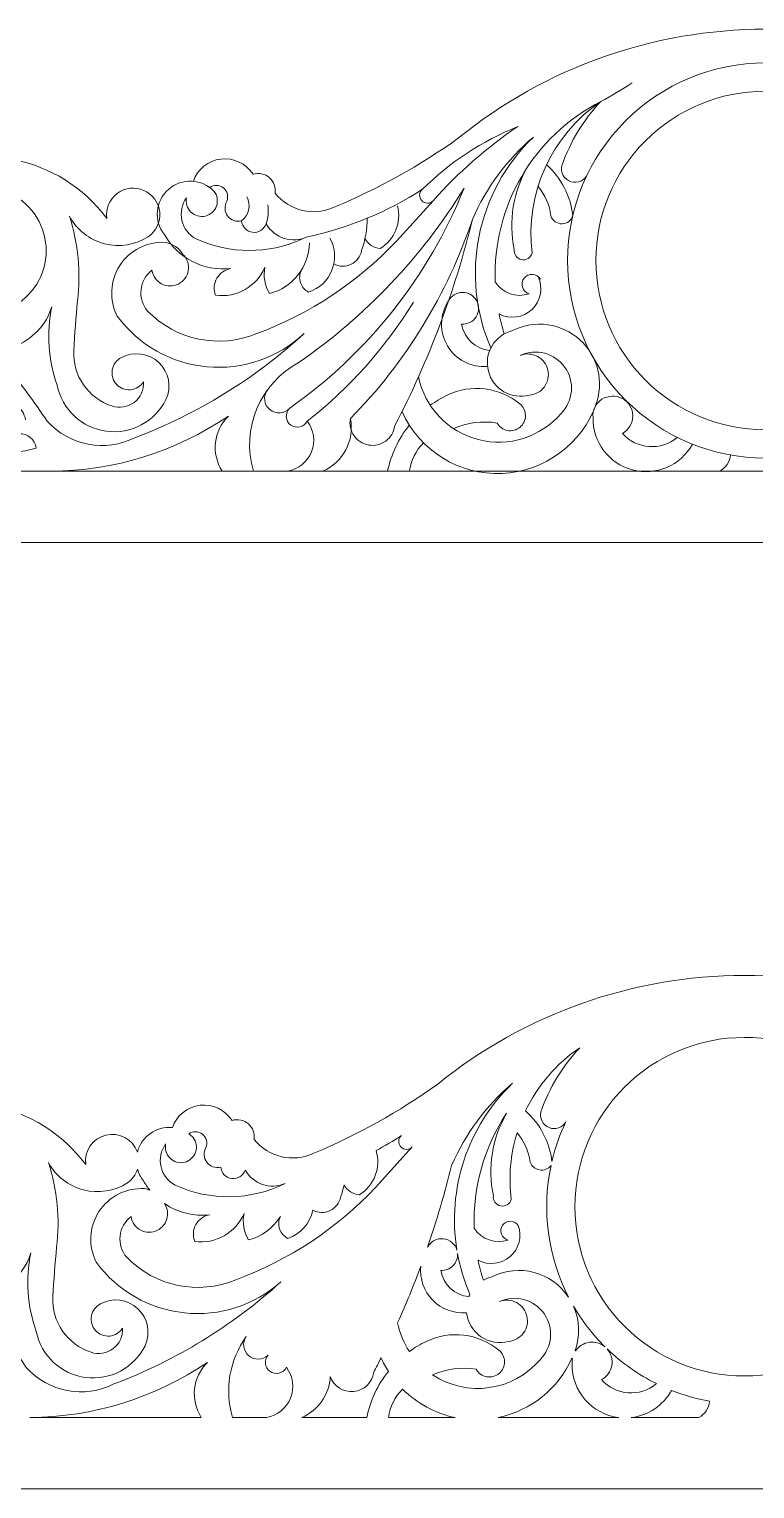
# Model space of a CAD drawing. Header units: millimetres. Extents: x 5492 to 5694, y 3685 to 3774.
# Drawn here: x 5548.6 to 5592.9, y 3685.5 to 3774.5 of the extents above; entities that cross this region are included whole.
import ezdxf

# ---------------------------------------------------------------- set-up
doc = ezdxf.new("R2010")
doc.units = ezdxf.units.MM
doc.header["$MEASUREMENT"] = 0
doc.layers.add('SITARA ALL', color=18, linetype='Continuous', true_color=0x000000)

msp = doc.modelspace()

# ---------------------------------------------------------------- linework, layer by layer
at = {"layer": 'SITARA ALL', "color": 1, "lineweight": 9, "true_color": 0xff0000}
for points, knots in [([(5498.408, 3771.748), (5498.797, 3772.353), (5498.737, 3773.143), (5498.259, 3773.681), (5497.78, 3774.219), (5497.003, 3774.373), (5496.357, 3774.057), (5496.357, 3774.057), (5493.502, 3774.057), (5493.502, 3774.057), (5493.502, 3774.057), (5493.502, 3747.535), (5493.502, 3747.535), (5493.502, 3747.535), (5493.502, 3743.189), (5493.502, 3743.189), (5493.502, 3743.189), (5593.502, 3743.189), (5593.502, 3743.189), (5593.502, 3743.189), (5693.502, 3743.189), (5693.502, 3743.189), (5693.502, 3743.189), (5693.502, 3747.535), (5693.502, 3747.535), (5693.502, 3747.535), (5693.502, 3774.057), (5693.502, 3774.057), (5693.502, 3774.057), (5690.647, 3774.057), (5690.647, 3774.057), (5690, 3774.373), (5689.223, 3774.219), (5688.745, 3773.681), (5688.267, 3773.143), (5688.206, 3772.353), (5688.596, 3771.748)], [0, 0, 0, 0, 0.076923, 0.076923, 0.076923, 0.153846, 0.153846, 0.153846, 0.230769, 0.230769, 0.230769, 0.307692, 0.307692, 0.307692, 0.384615, 0.384615, 0.384615, 0.461538, 0.461538, 0.461538, 0.538462, 0.538462, 0.538462, 0.615385, 0.615385, 0.615385, 0.692308, 0.692308, 0.692308, 0.769231, 0.769231, 0.769231, 0.846154, 0.846154, 0.846154, 1, 1, 1, 1]), ([(5628.354, 3765.214), (5628.099, 3765.953), (5627.445, 3766.48), (5626.669, 3766.572), (5625.893, 3766.663), (5625.134, 3766.303), (5624.715, 3765.644), (5624.371, 3765.753), (5623.995, 3765.677), (5623.722, 3765.441), (5623.449, 3765.205), (5623.319, 3764.845), (5623.377, 3764.489), (5622.502, 3763.401), (5620.993, 3763.056), (5619.731, 3763.652), (5617.067, 3764.767), (5614.536, 3766.18), (5612.187, 3767.862), (5606.9, 3772.146), (5600.307, 3774.486), (5593.502, 3774.489), (5586.697, 3774.485), (5580.103, 3772.147), (5574.816, 3767.862), (5572.468, 3766.18), (5569.937, 3764.768), (5567.273, 3763.652), (5566.011, 3763.055), (5564.503, 3763.402), (5563.627, 3764.489), (5563.685, 3764.845), (5563.554, 3765.205), (5563.281, 3765.441), (5563.008, 3765.676), (5562.633, 3765.754), (5562.289, 3765.644), (5561.869, 3766.303), (5561.11, 3766.664), (5560.334, 3766.572), (5559.558, 3766.48), (5558.904, 3765.953), (5558.65, 3765.214)], [0, 0, 0, 0, 0.066667, 0.066667, 0.066667, 0.133333, 0.133333, 0.133333, 0.2, 0.2, 0.2, 0.266667, 0.266667, 0.266667, 0.333333, 0.333333, 0.333333, 0.4, 0.4, 0.4, 0.466667, 0.466667, 0.466667, 0.533333, 0.533333, 0.533333, 0.6, 0.6, 0.6, 0.666667, 0.666667, 0.666667, 0.733333, 0.733333, 0.733333, 0.8, 0.8, 0.8, 0.866667, 0.866667, 0.866667, 1, 1, 1, 1]), ([(5690.647, 3774.057), (5690.647, 3774.057), (5690.647, 3747.535), (5690.647, 3747.535), (5690.647, 3747.535), (5593.502, 3747.535), (5593.502, 3747.535), (5593.502, 3747.535), (5496.357, 3747.535), (5496.357, 3747.535), (5496.357, 3747.535), (5496.357, 3774.057), (5496.357, 3774.057)], [0, 0, 0, 0, 0.2, 0.2, 0.2, 0.4, 0.4, 0.4, 0.6, 0.6, 0.6, 1, 1, 1, 1]), ([(5593.502, 3772.433), (5590.305, 3772.43), (5587.241, 3771.159), (5584.982, 3768.897), (5582.723, 3766.635), (5581.455, 3763.584), (5581.457, 3760.388), (5581.459, 3757.192), (5582.731, 3754.127), (5584.993, 3751.868), (5587.254, 3749.609), (5590.305, 3748.341), (5593.502, 3748.343), (5596.698, 3748.345), (5599.763, 3749.617), (5602.022, 3751.879), (5604.281, 3754.14), (5605.548, 3757.192), (5605.546, 3760.388), (5605.544, 3763.584), (5604.273, 3766.649), (5602.011, 3768.908), (5599.749, 3771.167), (5596.698, 3772.435), (5593.502, 3772.433)], [0, 0, 0, 0, 0.125, 0.125, 0.125, 0.25, 0.25, 0.25, 0.375, 0.375, 0.375, 0.5, 0.5, 0.5, 0.625, 0.625, 0.625, 0.75, 0.75, 0.75, 0.875, 0.875, 0.875, 1, 1, 1, 1]), ([(5585.382, 3771.215), (5584.767, 3770.802), (5584.13, 3770.423), (5583.473, 3770.08), (5579.379, 3767.969), (5576.873, 3763.689), (5577.044, 3759.086), (5577.479, 3758.393), (5578.332, 3758.091), (5579.105, 3758.357), (5578.916, 3758.417), (5578.768, 3758.566), (5578.71, 3758.755), (5578.651, 3758.945), (5578.689, 3759.151), (5578.812, 3759.307), (5578.935, 3759.463), (5579.126, 3759.549), (5579.324, 3759.536), (5579.522, 3759.524), (5579.702, 3759.415), (5579.804, 3759.245)], [0, 0, 0, 0, 0.125, 0.125, 0.125, 0.25, 0.25, 0.25, 0.375, 0.375, 0.375, 0.5, 0.5, 0.5, 0.625, 0.625, 0.625, 0.75, 0.75, 0.75, 1, 1, 1, 1]), ([(5593.502, 3770.708), (5596.237, 3770.71), (5598.861, 3769.625), (5600.797, 3767.692), (5602.732, 3765.759), (5603.821, 3763.123), (5603.822, 3760.388), (5603.824, 3757.653), (5602.739, 3755.028), (5600.806, 3753.093), (5598.873, 3751.158), (5596.237, 3750.069), (5593.502, 3750.068), (5590.766, 3750.066), (5588.142, 3751.151), (5586.207, 3753.084), (5584.271, 3755.017), (5583.183, 3757.653), (5583.181, 3760.388), (5583.18, 3763.123), (5584.265, 3765.747), (5586.198, 3767.683), (5588.131, 3769.618), (5590.766, 3770.707), (5593.502, 3770.708)], [0, 0, 0, 0, 0.125, 0.125, 0.125, 0.25, 0.25, 0.25, 0.375, 0.375, 0.375, 0.5, 0.5, 0.5, 0.625, 0.625, 0.625, 0.75, 0.75, 0.75, 0.875, 0.875, 0.875, 1, 1, 1, 1]), ([(5579.018, 3766.092), (5578.135, 3764.572), (5577.846, 3762.78), (5578.207, 3761.059), (5578.169, 3760.77), (5578.36, 3760.5), (5578.646, 3760.439), (5578.932, 3760.379), (5579.216, 3760.548), (5579.299, 3760.828), (5578.845, 3764.449), (5580.458, 3768.023), (5583.473, 3770.08), (5582.42, 3768.959), (5581.615, 3767.63), (5581.108, 3766.179), (5581.002, 3765.756), (5581.241, 3765.324), (5581.656, 3765.191), (5582.071, 3765.057), (5582.518, 3765.267), (5582.678, 3765.672)], [0, 0, 0, 0, 0.125, 0.125, 0.125, 0.25, 0.25, 0.25, 0.375, 0.375, 0.375, 0.5, 0.5, 0.5, 0.625, 0.625, 0.625, 0.75, 0.75, 0.75, 1, 1, 1, 1]), ([(5561.592, 3762.804), (5561.622, 3762.441), (5561.902, 3762.15), (5562.263, 3762.106), (5562.624, 3762.063), (5562.966, 3762.279), (5563.081, 3762.624), (5563.589, 3761.742), (5564.688, 3761.398), (5565.607, 3761.837), (5568.104, 3762.357), (5570.482, 3763.34), (5572.618, 3764.735), (5572.514, 3764.652), (5572.45, 3764.529), (5572.44, 3764.397), (5572.43, 3764.265), (5572.475, 3764.134), (5572.565, 3764.036), (5572.655, 3763.939), (5572.781, 3763.883), (5572.914, 3763.881), (5573.046, 3763.88), (5573.173, 3763.934), (5573.265, 3764.03), (5574.787, 3765.748), (5576.52, 3767.267), (5578.423, 3768.551), (5576.254, 3767.675), (5574.282, 3766.378), (5572.618, 3764.735)], [0, 0, 0, 0, 0.090909, 0.090909, 0.090909, 0.181818, 0.181818, 0.181818, 0.272727, 0.272727, 0.272727, 0.363636, 0.363636, 0.363636, 0.454545, 0.454545, 0.454545, 0.545455, 0.545455, 0.545455, 0.636364, 0.636364, 0.636364, 0.727273, 0.727273, 0.727273, 0.818182, 0.818182, 0.818182, 1, 1, 1, 1]), ([(5544.178, 3761.553), (5543.248, 3760.822), (5542.722, 3759.693), (5542.762, 3758.511), (5542.802, 3757.329), (5543.402, 3756.238), (5544.379, 3755.572), (5545.357, 3754.906), (5546.592, 3754.745), (5547.706, 3755.14), (5548.821, 3755.535), (5549.68, 3756.437), (5550.02, 3757.57), (5549.696, 3755.971), (5549.811, 3754.316), (5550.354, 3752.778), (5550.655, 3751.298), (5551.861, 3750.173), (5553.359, 3749.978), (5554.857, 3749.782), (5556.312, 3750.558), (5556.983, 3751.912), (5557.337, 3752.681), (5557.161, 3753.589), (5556.543, 3754.169), (5555.926, 3754.748), (5555.009, 3754.868), (5554.264, 3754.466), (5553.974, 3754.319), (5553.77, 3754.045), (5553.712, 3753.726), (5553.654, 3753.407), (5553.748, 3753.079), (5553.967, 3752.839), (5554.186, 3752.6), (5554.504, 3752.476), (5554.827, 3752.505), (5555.15, 3752.534), (5555.441, 3752.712), (5555.614, 3752.987), (5555.645, 3752.502), (5555.432, 3752.034), (5555.046, 3751.738), (5554.66, 3751.443), (5554.152, 3751.36), (5553.692, 3751.517), (5552.241, 3751.985), (5551.285, 3753.372), (5551.361, 3754.895), (5551.422, 3755.907), (5551.499, 3756.918), (5551.591, 3757.928), (5551.802, 3759.661), (5551.634, 3761.418), (5551.1, 3763.08), (5551.548, 3762.251), (5552.32, 3761.647), (5553.232, 3761.412), (5554.144, 3761.177), (5555.112, 3761.331), (5555.905, 3761.839), (5556.39, 3762.173), (5556.656, 3762.742), (5556.6, 3763.328), (5556.545, 3763.914), (5556.178, 3764.424), (5555.64, 3764.662), (5555.101, 3764.899), (5554.477, 3764.828), (5554.007, 3764.474), (5553.537, 3764.12), (5553.295, 3763.54), (5553.374, 3762.957), (5550.515, 3766.794), (5545.228, 3767.857), (5541.113, 3765.414), (5540.544, 3765.932), (5539.669, 3765.915), (5539.122, 3765.373), (5539.006, 3765.635), (5538.75, 3765.807), (5538.464, 3765.815), (5538.178, 3765.824), (5537.913, 3765.668), (5537.781, 3765.414), (5537.043, 3764.319), (5536.752, 3762.984), (5536.968, 3761.681)], [0, 0, 0, 0, 0.033333, 0.033333, 0.033333, 0.066667, 0.066667, 0.066667, 0.1, 0.1, 0.1, 0.133333, 0.133333, 0.133333, 0.166667, 0.166667, 0.166667, 0.2, 0.2, 0.2, 0.233333, 0.233333, 0.233333, 0.266667, 0.266667, 0.266667, 0.3, 0.3, 0.3, 0.333333, 0.333333, 0.333333, 0.366667, 0.366667, 0.366667, 0.4, 0.4, 0.4, 0.433333, 0.433333, 0.433333, 0.466667, 0.466667, 0.466667, 0.5, 0.5, 0.5, 0.533333, 0.533333, 0.533333, 0.566667, 0.566667, 0.566667, 0.6, 0.6, 0.6, 0.633333, 0.633333, 0.633333, 0.666667, 0.666667, 0.666667, 0.7, 0.7, 0.7, 0.733333, 0.733333, 0.733333, 0.766667, 0.766667, 0.766667, 0.8, 0.8, 0.8, 0.833333, 0.833333, 0.833333, 0.866667, 0.866667, 0.866667, 0.9, 0.9, 0.9, 0.933333, 0.933333, 0.933333, 1, 1, 1, 1]), ([(5575.659, 3762.892), (5574.593, 3758.517), (5573.001, 3754.286), (5570.918, 3750.293), (5570.867, 3749.928), (5570.67, 3749.598), (5570.372, 3749.38), (5570.074, 3749.162), (5569.7, 3749.073), (5569.336, 3749.135), (5568.972, 3749.196), (5568.648, 3749.403), (5568.438, 3749.707), (5568.229, 3750.011), (5568.151, 3750.387), (5568.223, 3750.749), (5571.595, 3754.178), (5574.138, 3758.33), (5575.659, 3762.892), (5576.502, 3764.826), (5577.774, 3766.544), (5579.378, 3767.915), (5575.913, 3764.587), (5574.876, 3759.464), (5576.779, 3755.053)], [0, 0, 0, 0, 0.111111, 0.111111, 0.111111, 0.222222, 0.222222, 0.222222, 0.333333, 0.333333, 0.333333, 0.444444, 0.444444, 0.444444, 0.555556, 0.555556, 0.555556, 0.666667, 0.666667, 0.666667, 0.777778, 0.777778, 0.777778, 1, 1, 1, 1]), ([(5580.173, 3766.23), (5581.06, 3765.428), (5581.63, 3764.332), (5581.777, 3763.145), (5581.701, 3762.843), (5581.433, 3762.629), (5581.122, 3762.622), (5580.811, 3762.614), (5580.533, 3762.815), (5580.443, 3763.112), (5580.358, 3763.773), (5580.085, 3764.394), (5579.655, 3764.903)], [0, 0, 0, 0, 0.2, 0.2, 0.2, 0.4, 0.4, 0.4, 0.6, 0.6, 0.6, 1, 1, 1, 1]), ([(5565.269, 3761.678), (5563.214, 3760.766), (5560.866, 3760.775), (5558.818, 3761.7), (5558.381, 3761.933), (5558.067, 3762.344), (5557.956, 3762.826), (5557.845, 3763.308), (5557.948, 3763.815), (5558.239, 3764.215), (5558.172, 3763.898), (5558.273, 3763.569), (5558.505, 3763.343), (5558.737, 3763.117), (5559.068, 3763.025), (5559.384, 3763.099), (5559.699, 3763.174), (5559.954, 3763.404), (5560.061, 3763.711), (5560.167, 3764.017), (5560.109, 3764.356), (5559.908, 3764.61), (5559.162, 3765.38), (5557.944, 3765.432), (5557.138, 3764.725), (5556.332, 3764.018), (5556.22, 3762.804), (5556.887, 3761.964), (5557.701, 3760.527), (5559.291, 3759.714), (5560.933, 3759.896), (5560.573, 3759.837), (5560.26, 3759.619), (5560.081, 3759.302), (5559.902, 3758.985), (5559.875, 3758.605), (5560.009, 3758.266), (5561.283, 3758.096), (5562.512, 3758.796), (5563.014, 3759.979), (5562.903, 3759.427), (5562.998, 3758.855), (5563.283, 3758.369), (5564.701, 3758.729), (5565.701, 3759.992), (5565.723, 3761.454)], [0, 0, 0, 0, 0.0625, 0.0625, 0.0625, 0.125, 0.125, 0.125, 0.1875, 0.1875, 0.1875, 0.25, 0.25, 0.25, 0.3125, 0.3125, 0.3125, 0.375, 0.375, 0.375, 0.4375, 0.4375, 0.4375, 0.5, 0.5, 0.5, 0.5625, 0.5625, 0.5625, 0.625, 0.625, 0.625, 0.6875, 0.6875, 0.6875, 0.75, 0.75, 0.75, 0.8125, 0.8125, 0.8125, 0.875, 0.875, 0.875, 1, 1, 1, 1]), ([(5542.428, 3762.149), (5542.641, 3762.142), (5542.825, 3762.294), (5542.857, 3762.504), (5542.89, 3762.714), (5542.762, 3762.916), (5542.557, 3762.974), (5541.112, 3762.242), (5540.014, 3760.972), (5539.5, 3759.435), (5539.773, 3762.534), (5542.396, 3764.897), (5545.507, 3764.854), (5546.962, 3764.961), (5548.356, 3764.244), (5549.116, 3762.998), (5549.876, 3761.751), (5549.873, 3760.183), (5549.111, 3758.939), (5548.718, 3758.339), (5548.182, 3757.845), (5547.552, 3757.501), (5547.159, 3757.222), (5546.671, 3757.112), (5546.196, 3757.196), (5545.721, 3757.279), (5545.299, 3757.552), (5545.025, 3757.948), (5544.751, 3758.345), (5544.648, 3758.835), (5544.738, 3759.309), (5544.828, 3759.782), (5545.106, 3760.201), (5545.507, 3760.469), (5545.595, 3760.509), (5545.696, 3760.511), (5545.786, 3760.474), (5545.875, 3760.436), (5545.946, 3760.364), (5545.98, 3760.273), (5546.015, 3760.183), (5546.01, 3760.082), (5545.968, 3759.994), (5545.926, 3759.907), (5545.849, 3759.841), (5545.756, 3759.812), (5545.637, 3759.329), (5545.905, 3758.836), (5546.376, 3758.674), (5546.846, 3758.512), (5547.362, 3758.734), (5547.565, 3759.188), (5548.006, 3760.113), (5547.715, 3761.221), (5546.874, 3761.807), (5546.034, 3762.393), (5544.893, 3762.286), (5544.178, 3761.553), (5540.972, 3760.027), (5539.484, 3756.293), (5540.769, 3752.984), (5542.054, 3749.674), (5545.668, 3747.914), (5549.063, 3748.952), (5549.004, 3749.474), (5548.545, 3749.857), (5548.02, 3749.82), (5547.582, 3749.907), (5547.198, 3750.168), (5546.955, 3750.543), (5546.711, 3750.917), (5546.629, 3751.374), (5546.726, 3751.81), (5547.105, 3751.896), (5547.502, 3751.821), (5547.824, 3751.604), (5548.145, 3751.387), (5548.363, 3751.046), (5548.425, 3750.663)], [0, 0, 0, 0, 0.037037, 0.037037, 0.037037, 0.074074, 0.074074, 0.074074, 0.111111, 0.111111, 0.111111, 0.148148, 0.148148, 0.148148, 0.185185, 0.185185, 0.185185, 0.222222, 0.222222, 0.222222, 0.259259, 0.259259, 0.259259, 0.296296, 0.296296, 0.296296, 0.333333, 0.333333, 0.333333, 0.37037, 0.37037, 0.37037, 0.407407, 0.407407, 0.407407, 0.444444, 0.444444, 0.444444, 0.481481, 0.481481, 0.481481, 0.518519, 0.518519, 0.518519, 0.555556, 0.555556, 0.555556, 0.592593, 0.592593, 0.592593, 0.62963, 0.62963, 0.62963, 0.666667, 0.666667, 0.666667, 0.703704, 0.703704, 0.703704, 0.740741, 0.740741, 0.740741, 0.777778, 0.777778, 0.777778, 0.814815, 0.814815, 0.814815, 0.851852, 0.851852, 0.851852, 0.888889, 0.888889, 0.888889, 0.925926, 0.925926, 0.925926, 1, 1, 1, 1]), ([(5561.908, 3764.268), (5562.178, 3763.769), (5562.043, 3763.148), (5561.592, 3762.804), (5561.276, 3762.722), (5560.94, 3762.838), (5560.743, 3763.099), (5560.545, 3763.36), (5560.525, 3763.715), (5560.69, 3763.997), (5560.809, 3764.284), (5560.725, 3764.615), (5560.483, 3764.809), (5560.241, 3765.004), (5559.9, 3765.015), (5559.646, 3764.837)], [0, 0, 0, 0, 0.166667, 0.166667, 0.166667, 0.333333, 0.333333, 0.333333, 0.5, 0.5, 0.5, 0.666667, 0.666667, 0.666667, 1, 1, 1, 1]), ([(5562.313, 3747.535), (5561.547, 3750.129), (5562.713, 3752.907), (5565.099, 3754.181), (5569.144, 3756.986), (5572.564, 3760.596), (5575.144, 3764.787), (5572.975, 3759.388), (5569.283, 3754.733), (5564.522, 3751.388)], [0, 0, 0, 0, 0.25, 0.25, 0.25, 0.5, 0.5, 0.5, 1, 1, 1, 1]), ([(5545.185, 3753.702), (5544.756, 3754.123), (5544.086, 3754.171), (5543.602, 3753.815), (5543.117, 3753.459), (5542.963, 3752.805), (5543.237, 3752.27), (5543.426, 3752.473), (5543.692, 3752.587), (5543.97, 3752.584), (5544.248, 3752.58), (5544.511, 3752.459), (5544.695, 3752.251), (5544.879, 3752.043), (5544.966, 3751.767), (5544.935, 3751.491), (5544.905, 3751.215), (5544.759, 3750.965), (5544.534, 3750.802), (5543.605, 3750.261), (5542.421, 3750.46), (5541.719, 3751.274), (5541.017, 3752.088), (5540.997, 3753.289), (5541.669, 3754.127), (5542.311, 3755.051), (5543.376, 3755.588), (5544.5, 3755.557), (5545.624, 3755.527), (5546.657, 3754.93), (5547.247, 3753.973), (5548.131, 3752.884), (5548.963, 3751.754), (5549.742, 3750.588), (5551.094, 3749.083), (5553.283, 3748.671), (5555.088, 3749.583), (5558.904, 3751.026), (5562.408, 3753.185), (5565.413, 3755.944), (5563.818, 3754.449), (5561.658, 3753.708), (5559.481, 3753.907), (5557.303, 3754.106), (5555.314, 3755.229), (5554.017, 3756.989), (5553.51, 3757.976), (5553.571, 3759.159), (5554.176, 3760.089), (5554.78, 3761.019), (5555.838, 3761.553), (5556.946, 3761.49), (5557.399, 3761.407), (5557.795, 3761.135), (5558.036, 3760.742), (5558.287, 3760.486), (5558.402, 3760.125), (5558.343, 3759.771), (5558.284, 3759.417), (5558.059, 3759.113), (5557.738, 3758.952), (5557.417, 3758.792), (5557.038, 3758.795), (5556.72, 3758.961), (5556.401, 3759.126), (5556.181, 3759.435), (5556.128, 3759.79), (5555.752, 3759.503), (5555.511, 3759.074), (5555.461, 3758.603), (5555.412, 3758.132), (5555.558, 3757.662), (5555.867, 3757.303), (5557.594, 3755.524), (5560.23, 3754.98), (5562.519, 3755.934), (5565.749, 3757.131), (5568.658, 3759.055), (5571.023, 3761.559), (5571.023, 3761.559), (5573.265, 3764.03), (5573.265, 3764.03)], [0, 0, 0, 0, 0.035714, 0.035714, 0.035714, 0.071429, 0.071429, 0.071429, 0.107143, 0.107143, 0.107143, 0.142857, 0.142857, 0.142857, 0.178571, 0.178571, 0.178571, 0.214286, 0.214286, 0.214286, 0.25, 0.25, 0.25, 0.285714, 0.285714, 0.285714, 0.321429, 0.321429, 0.321429, 0.357143, 0.357143, 0.357143, 0.392857, 0.392857, 0.392857, 0.428571, 0.428571, 0.428571, 0.464286, 0.464286, 0.464286, 0.5, 0.5, 0.5, 0.535714, 0.535714, 0.535714, 0.571429, 0.571429, 0.571429, 0.607143, 0.607143, 0.607143, 0.642857, 0.642857, 0.642857, 0.678571, 0.678571, 0.678571, 0.714286, 0.714286, 0.714286, 0.75, 0.75, 0.75, 0.785714, 0.785714, 0.785714, 0.821429, 0.821429, 0.821429, 0.857143, 0.857143, 0.857143, 0.892857, 0.892857, 0.892857, 0.928571, 0.928571, 0.928571, 1, 1, 1, 1]), ([(5569.111, 3761.728), (5569.294, 3761.378), (5569.643, 3761.145), (5570.037, 3761.111), (5570.924, 3761.655), (5571.352, 3762.713), (5571.091, 3763.72)], [0, 0, 0, 0, 0.333333, 0.333333, 0.333333, 1, 1, 1, 1]), ([(5567.205, 3760.175), (5567.534, 3760.001), (5567.925, 3759.993), (5568.26, 3760.154), (5568.595, 3760.314), (5568.834, 3760.624), (5568.904, 3760.988), (5569.128, 3761.628), (5569.241, 3762.3), (5569.24, 3762.978)], [0, 0, 0, 0, 0.25, 0.25, 0.25, 0.5, 0.5, 0.5, 1, 1, 1, 1]), ([(5565.234, 3759.795), (5565.116, 3759.558), (5565.096, 3759.285), (5565.18, 3759.034), (5565.263, 3758.783), (5565.442, 3758.577), (5565.678, 3758.459), (5566.325, 3758.675), (5566.842, 3759.165), (5567.093, 3759.799), (5567.343, 3760.433), (5567.301, 3761.145), (5566.977, 3761.744)], [0, 0, 0, 0, 0.2, 0.2, 0.2, 0.4, 0.4, 0.4, 0.6, 0.6, 0.6, 1, 1, 1, 1]), ([(5579.66, 3759.408), (5579.983, 3758.733), (5579.835, 3757.926), (5579.294, 3757.408), (5578.754, 3756.891), (5577.941, 3756.779), (5577.28, 3757.13), (5577.365, 3756.72), (5577.471, 3756.314), (5577.598, 3755.915)], [0, 0, 0, 0, 0.25, 0.25, 0.25, 0.5, 0.5, 0.5, 1, 1, 1, 1]), ([(5576.713, 3754.907), (5575.846, 3754.989), (5575.143, 3755.645), (5575, 3756.504), (5575.355, 3756.482), (5575.694, 3756.656), (5575.882, 3756.958), (5576.07, 3757.26), (5576.078, 3757.64), (5575.903, 3757.95), (5575.727, 3758.259), (5575.397, 3758.448), (5575.041, 3758.441), (5574.686, 3758.434), (5574.362, 3758.234), (5574.199, 3757.918), (5573.655, 3757.091), (5573.631, 3756.027), (5574.138, 3755.177), (5574.644, 3754.327), (5575.59, 3753.841), (5576.576, 3753.926)], [0, 0, 0, 0, 0.125, 0.125, 0.125, 0.25, 0.25, 0.25, 0.375, 0.375, 0.375, 0.5, 0.5, 0.5, 0.625, 0.625, 0.625, 0.75, 0.75, 0.75, 1, 1, 1, 1]), ([(5572.373, 3753.298), (5572.756, 3751.429), (5574.169, 3749.941), (5576.017, 3749.466), (5577.866, 3748.991), (5579.822, 3749.609), (5581.059, 3751.063), (5581.806, 3751.819), (5581.906, 3753), (5581.295, 3753.87), (5580.683, 3754.74), (5579.539, 3755.049), (5578.574, 3754.602), (5578.914, 3754.734), (5579.295, 3754.712), (5579.617, 3754.542), (5579.94, 3754.372), (5580.172, 3754.069), (5580.254, 3753.714), (5580.336, 3753.358), (5580.259, 3752.984), (5580.044, 3752.69), (5579.828, 3752.396), (5579.495, 3752.209), (5579.132, 3752.18), (5578.607, 3752.037), (5578.047, 3752.111), (5577.577, 3752.384), (5577.106, 3752.657), (5576.765, 3753.11), (5576.629, 3753.636), (5576.493, 3754.163), (5576.574, 3754.722), (5576.853, 3755.189), (5577.132, 3755.655), (5577.59, 3755.991), (5578.118, 3756.12), (5579.466, 3756.793), (5581.09, 3756.568), (5582.205, 3755.556), (5583.321, 3754.544), (5583.701, 3752.95), (5583.163, 3751.543)], [0, 0, 0, 0, 0.066667, 0.066667, 0.066667, 0.133333, 0.133333, 0.133333, 0.2, 0.2, 0.2, 0.266667, 0.266667, 0.266667, 0.333333, 0.333333, 0.333333, 0.4, 0.4, 0.4, 0.466667, 0.466667, 0.466667, 0.533333, 0.533333, 0.533333, 0.6, 0.6, 0.6, 0.666667, 0.666667, 0.666667, 0.733333, 0.733333, 0.733333, 0.8, 0.8, 0.8, 0.866667, 0.866667, 0.866667, 1, 1, 1, 1]), ([(5574.505, 3750.139), (5575.34, 3750.504), (5576.262, 3750.622), (5577.162, 3750.478), (5577.297, 3750.239), (5577.532, 3750.072), (5577.802, 3750.023), (5578.073, 3749.975), (5578.351, 3750.049), (5578.561, 3750.227), (5578.771, 3750.405), (5578.89, 3750.666), (5578.887, 3750.941), (5578.884, 3751.216), (5578.758, 3751.475), (5578.544, 3751.648), (5577.299, 3752.669), (5575.577, 3752.876), (5574.125, 3752.179), (5573.762, 3752.005), (5573.415, 3751.799), (5573.089, 3751.562)], [0, 0, 0, 0, 0.125, 0.125, 0.125, 0.25, 0.25, 0.25, 0.375, 0.375, 0.375, 0.5, 0.5, 0.5, 0.625, 0.625, 0.625, 0.75, 0.75, 0.75, 1, 1, 1, 1]), ([(5563.166, 3752.497), (5562.885, 3752.12), (5562.949, 3751.59), (5563.313, 3751.292), (5563.677, 3750.995), (5564.21, 3751.037), (5564.522, 3751.388), (5564.378, 3751.25), (5564.303, 3751.056), (5564.315, 3750.857), (5564.328, 3750.657), (5564.428, 3750.474), (5564.588, 3750.356), (5564.749, 3750.237), (5564.953, 3750.195), (5565.147, 3750.242), (5565.341, 3750.288), (5565.505, 3750.417), (5565.595, 3750.596), (5566, 3750.059), (5566.095, 3749.349), (5565.847, 3748.724), (5565.599, 3748.099), (5565.043, 3747.648), (5564.38, 3747.535)], [0, 0, 0, 0, 0.111111, 0.111111, 0.111111, 0.222222, 0.222222, 0.222222, 0.333333, 0.333333, 0.333333, 0.444444, 0.444444, 0.444444, 0.555556, 0.555556, 0.555556, 0.666667, 0.666667, 0.666667, 0.777778, 0.777778, 0.777778, 1, 1, 1, 1]), ([(5588.14, 3749.603), (5587.145, 3748.763), (5585.661, 3748.872), (5584.796, 3749.845), (5585.186, 3750.058), (5585.428, 3750.467), (5585.427, 3750.912), (5585.426, 3751.357), (5585.181, 3751.765), (5584.79, 3751.975), (5584.398, 3752.186), (5583.923, 3752.166), (5583.551, 3751.922), (5583.179, 3751.679), (5582.971, 3751.252), (5583.007, 3750.809), (5582.977, 3749.321), (5583.964, 3748.006), (5585.402, 3747.623), (5586.839, 3747.239), (5588.351, 3747.885), (5589.066, 3749.19)], [0, 0, 0, 0, 0.125, 0.125, 0.125, 0.25, 0.25, 0.25, 0.375, 0.375, 0.375, 0.5, 0.5, 0.5, 0.625, 0.625, 0.625, 0.75, 0.75, 0.75, 1, 1, 1, 1]), ([(5571.367, 3751.173), (5572.435, 3748.786), (5574.847, 3747.292), (5577.46, 3747.403), (5580.072, 3747.515), (5582.351, 3749.206), (5583.211, 3751.676)], [0, 0, 0, 0, 0.333333, 0.333333, 0.333333, 1, 1, 1, 1]), ([(5549.971, 3747.535), (5553.83, 3747.562), (5557.592, 3748.732), (5560.785, 3750.899), (5559.878, 3750.007), (5559.721, 3748.603), (5560.413, 3747.535)], [0, 0, 0, 0, 0.333333, 0.333333, 0.333333, 1, 1, 1, 1]), ([(5592.227, 3716.796), (5599.029, 3716.793), (5605.627, 3714.451), (5610.912, 3710.169), (5613.261, 3708.487), (5615.791, 3707.075), (5618.456, 3705.959), (5619.719, 3705.362), (5621.225, 3705.707), (5622.102, 3706.796), (5622.043, 3707.151), (5622.174, 3707.512), (5622.447, 3707.748), (5622.72, 3707.984), (5623.096, 3708.06), (5623.44, 3707.951), (5623.859, 3708.61), (5624.619, 3708.97), (5625.394, 3708.879), (5626.169, 3708.788), (5626.824, 3708.259), (5627.079, 3707.521), (5628.061, 3707.614), (5628.966, 3706.977), (5629.213, 3706.021), (5629.488, 3706.807), (5630.316, 3707.257), (5631.126, 3707.062), (5631.935, 3706.867), (5632.466, 3706.09), (5632.354, 3705.264), (5635.207, 3709.1), (5640.503, 3710.157), (5644.615, 3707.721), (5645.184, 3708.239), (5646.059, 3708.221), (5646.607, 3707.681), (5646.723, 3707.942), (5646.979, 3708.113), (5647.264, 3708.122), (5647.55, 3708.131), (5647.816, 3707.975), (5647.948, 3707.721), (5648.612, 3708.067), (5649.391, 3708.123), (5650.099, 3707.876), (5650.807, 3707.629), (5651.381, 3707.1), (5651.686, 3706.416), (5652.053, 3706.686), (5652.565, 3706.638), (5652.876, 3706.306), (5653.188, 3705.974), (5653.201, 3705.46), (5652.908, 3705.111), (5655.921, 3706.84), (5659.656, 3706.711), (5662.544, 3704.781), (5663.273, 3705.852), (5664.416, 3706.571), (5665.697, 3706.766), (5666.977, 3706.961), (5668.282, 3706.613), (5669.297, 3705.808), (5668.95, 3706.925), (5669.5, 3708.126), (5670.572, 3708.595), (5671.208, 3708.818), (5671.917, 3708.627), (5672.356, 3708.115), (5672.593, 3707.915), (5672.73, 3707.619), (5672.73, 3707.309), (5672.73, 3706.879), (5672.469, 3706.491), (5672.07, 3706.33), (5671.671, 3706.168), (5671.214, 3706.265), (5670.915, 3706.574), (5670.955, 3705.729), (5671.624, 3705.049), (5672.469, 3704.999), (5672.469, 3704.999), (5672.514, 3704.996), (5672.514, 3704.996), (5673.336, 3704.98), (5674.106, 3705.395), (5674.543, 3706.091), (5675.202, 3707.141), (5675.745, 3708.259), (5676.162, 3709.426), (5676.674, 3711.358), (5678.117, 3712.908), (5680.006, 3713.558), (5681.896, 3714.209), (5683.987, 3713.874), (5685.579, 3712.668), (5685.373, 3713.778), (5686.021, 3714.87), (5687.093, 3715.223), (5687.187, 3715.714), (5687.504, 3716.133), (5687.951, 3716.357), (5688.397, 3716.581), (5688.923, 3716.583), (5689.372, 3716.364), (5689.372, 3716.364), (5692.227, 3716.364), (5692.227, 3716.364), (5692.227, 3716.364), (5692.227, 3689.842), (5692.227, 3689.842), (5692.227, 3689.842), (5692.227, 3685.496), (5692.227, 3685.496), (5692.227, 3685.496), (5592.227, 3685.496), (5592.227, 3685.496), (5592.227, 3685.496), (5492.227, 3685.496), (5492.227, 3685.496), (5492.227, 3685.496), (5492.227, 3689.842), (5492.227, 3689.842), (5492.227, 3689.842), (5492.227, 3716.364), (5492.227, 3716.364), (5492.227, 3716.364), (5495.081, 3716.364), (5495.081, 3716.364), (5495.53, 3716.583), (5496.056, 3716.581), (5496.503, 3716.357), (5496.949, 3716.133), (5497.266, 3715.714), (5497.36, 3715.223), (5498.432, 3714.871), (5499.079, 3713.778), (5498.874, 3712.668), (5500.466, 3713.875), (5502.557, 3714.208), (5504.447, 3713.558), (5506.336, 3712.908), (5507.778, 3711.358), (5508.291, 3709.426), (5508.709, 3708.259), (5509.251, 3707.141), (5509.91, 3706.091), (5510.347, 3705.395), (5511.117, 3704.979), (5511.939, 3704.996), (5511.939, 3704.996), (5511.984, 3704.999), (5511.984, 3704.999), (5512.829, 3705.05), (5513.499, 3705.728), (5513.538, 3706.574), (5513.239, 3706.265), (5512.782, 3706.169), (5512.383, 3706.33), (5511.984, 3706.491), (5511.723, 3706.879), (5511.723, 3707.309), (5511.723, 3707.619), (5511.86, 3707.915), (5512.097, 3708.115), (5512.536, 3708.628), (5513.245, 3708.818), (5513.881, 3708.595), (5514.954, 3708.127), (5515.502, 3706.926), (5515.156, 3705.808), (5516.171, 3706.614), (5517.476, 3706.961), (5518.756, 3706.766), (5520.037, 3706.572), (5521.18, 3705.852), (5521.909, 3704.781), (5524.796, 3706.712), (5528.531, 3706.839), (5531.545, 3705.111), (5531.251, 3705.46), (5531.266, 3705.973), (5531.577, 3706.306), (5531.888, 3706.638), (5532.4, 3706.685), (5532.767, 3706.416), (5533.072, 3707.1), (5533.647, 3707.629), (5534.354, 3707.876), (5535.062, 3708.123), (5535.841, 3708.067), (5536.506, 3707.721), (5536.637, 3707.975), (5536.903, 3708.131), (5537.189, 3708.122), (5537.475, 3708.114), (5537.73, 3707.942), (5537.847, 3707.681), (5538.393, 3708.221), (5539.269, 3708.238), (5539.838, 3707.721), (5543.948, 3710.162), (5549.243, 3709.097), (5552.099, 3705.264), (5551.986, 3706.09), (5552.518, 3706.867), (5553.328, 3707.062), (5554.137, 3707.258), (5554.964, 3706.807), (5555.241, 3706.021), (5555.486, 3706.977), (5556.392, 3707.613), (5557.375, 3707.521), (5557.628, 3708.259), (5558.284, 3708.787), (5559.059, 3708.879), (5559.834, 3708.971), (5560.594, 3708.61), (5561.014, 3707.951), (5561.357, 3708.061), (5561.733, 3707.983), (5562.006, 3707.748), (5562.279, 3707.512), (5562.41, 3707.151), (5562.352, 3706.796), (5563.229, 3705.708), (5564.734, 3705.361), (5565.997, 3705.959), (5568.662, 3707.075), (5571.192, 3708.487), (5573.541, 3710.169), (5578.825, 3714.452), (5585.424, 3716.792), (5592.227, 3716.796)], [0, 0, 0, 0, 0.012821, 0.012821, 0.012821, 0.025641, 0.025641, 0.025641, 0.038462, 0.038462, 0.038462, 0.051282, 0.051282, 0.051282, 0.064103, 0.064103, 0.064103, 0.076923, 0.076923, 0.076923, 0.089744, 0.089744, 0.089744, 0.102564, 0.102564, 0.102564, 0.115385, 0.115385, 0.115385, 0.128205, 0.128205, 0.128205, 0.141026, 0.141026, 0.141026, 0.153846, 0.153846, 0.153846, 0.166667, 0.166667, 0.166667, 0.179487, 0.179487, 0.179487, 0.192308, 0.192308, 0.192308, 0.205128, 0.205128, 0.205128, 0.217949, 0.217949, 0.217949, 0.230769, 0.230769, 0.230769, 0.24359, 0.24359, 0.24359, 0.25641, 0.25641, 0.25641, 0.269231, 0.269231, 0.269231, 0.282051, 0.282051, 0.282051, 0.294872, 0.294872, 0.294872, 0.307692, 0.307692, 0.307692, 0.320513, 0.320513, 0.320513, 0.333333, 0.333333, 0.333333, 0.346154, 0.346154, 0.346154, 0.358974, 0.358974, 0.358974, 0.371795, 0.371795, 0.371795, 0.384615, 0.384615, 0.384615, 0.397436, 0.397436, 0.397436, 0.410256, 0.410256, 0.410256, 0.423077, 0.423077, 0.423077, 0.435897, 0.435897, 0.435897, 0.448718, 0.448718, 0.448718, 0.461538, 0.461538, 0.461538, 0.474359, 0.474359, 0.474359, 0.487179, 0.487179, 0.487179, 0.5, 0.5, 0.5, 0.512821, 0.512821, 0.512821, 0.525641, 0.525641, 0.525641, 0.538462, 0.538462, 0.538462, 0.551282, 0.551282, 0.551282, 0.564103, 0.564103, 0.564103, 0.576923, 0.576923, 0.576923, 0.589744, 0.589744, 0.589744, 0.602564, 0.602564, 0.602564, 0.615385, 0.615385, 0.615385, 0.628205, 0.628205, 0.628205, 0.641026, 0.641026, 0.641026, 0.653846, 0.653846, 0.653846, 0.666667, 0.666667, 0.666667, 0.679487, 0.679487, 0.679487, 0.692308, 0.692308, 0.692308, 0.705128, 0.705128, 0.705128, 0.717949, 0.717949, 0.717949, 0.730769, 0.730769, 0.730769, 0.74359, 0.74359, 0.74359, 0.75641, 0.75641, 0.75641, 0.769231, 0.769231, 0.769231, 0.782051, 0.782051, 0.782051, 0.794872, 0.794872, 0.794872, 0.807692, 0.807692, 0.807692, 0.820513, 0.820513, 0.820513, 0.833333, 0.833333, 0.833333, 0.846154, 0.846154, 0.846154, 0.858974, 0.858974, 0.858974, 0.871795, 0.871795, 0.871795, 0.884615, 0.884615, 0.884615, 0.897436, 0.897436, 0.897436, 0.910256, 0.910256, 0.910256, 0.923077, 0.923077, 0.923077, 0.935897, 0.935897, 0.935897, 0.948718, 0.948718, 0.948718, 0.961538, 0.961538, 0.961538, 0.974359, 0.974359, 0.974359, 0.987179, 0.987179, 0.987179, 1, 1, 1, 1]), ([(5592.227, 3713.015), (5589.488, 3713.014), (5586.862, 3711.924), (5584.926, 3709.986), (5582.991, 3708.048), (5581.904, 3705.434), (5581.906, 3702.695), (5581.908, 3699.956), (5582.997, 3697.33), (5584.935, 3695.395), (5586.873, 3693.459), (5589.488, 3692.373), (5592.227, 3692.375), (5594.965, 3692.376), (5597.591, 3693.466), (5599.527, 3695.404), (5601.462, 3697.342), (5602.549, 3699.956), (5602.547, 3702.695), (5602.545, 3705.434), (5601.456, 3708.06), (5599.518, 3709.995), (5597.58, 3711.931), (5594.965, 3713.017), (5592.227, 3713.015)], [0, 0, 0, 0, 0.125, 0.125, 0.125, 0.25, 0.25, 0.25, 0.375, 0.375, 0.375, 0.5, 0.5, 0.5, 0.625, 0.625, 0.625, 0.75, 0.75, 0.75, 0.875, 0.875, 0.875, 1, 1, 1, 1]), ([(5582.198, 3712.387), (5580.777, 3711.417), (5579.638, 3710.09), (5578.898, 3708.537), (5579.785, 3707.735), (5580.354, 3706.639), (5580.502, 3705.452), (5580.698, 3706.287), (5580.983, 3707.099), (5581.352, 3707.874), (5581.147, 3707.516), (5580.709, 3707.364), (5580.326, 3707.518), (5579.943, 3707.672), (5579.732, 3708.085), (5579.832, 3708.486), (5580.339, 3709.937), (5581.145, 3711.266), (5582.198, 3712.387)], [0, 0, 0, 0, 0.166667, 0.166667, 0.166667, 0.333333, 0.333333, 0.333333, 0.5, 0.5, 0.5, 0.666667, 0.666667, 0.666667, 0.833333, 0.833333, 0.833333, 1, 1, 1, 1]), ([(5578.103, 3710.222), (5576.498, 3708.851), (5575.227, 3707.134), (5574.384, 3705.199), (5573.974, 3703.519), (5573.487, 3701.859), (5572.923, 3700.225), (5573.106, 3700.578), (5573.487, 3700.783), (5573.883, 3700.743), (5574.278, 3700.703), (5574.609, 3700.424), (5574.717, 3700.041), (5574.098, 3703.784), (5575.366, 3707.595), (5578.103, 3710.222)], [0, 0, 0, 0, 0.2, 0.2, 0.2, 0.4, 0.4, 0.4, 0.6, 0.6, 0.6, 0.8, 0.8, 0.8, 1, 1, 1, 1]), ([(5577.743, 3708.399), (5576.368, 3706.327), (5575.677, 3703.878), (5575.769, 3701.393), (5576.204, 3700.701), (5577.057, 3700.398), (5577.83, 3700.664), (5577.644, 3700.71), (5577.494, 3700.845), (5577.427, 3701.025), (5577.36, 3701.204), (5577.385, 3701.405), (5577.495, 3701.561), (5577.605, 3701.718), (5577.785, 3701.811), (5577.976, 3701.809), (5578.168, 3701.807), (5578.346, 3701.711), (5578.453, 3701.552), (5578.694, 3700.878), (5578.495, 3700.124), (5577.954, 3699.656), (5577.412, 3699.188), (5576.637, 3699.101), (5576.005, 3699.437), (5576.089, 3699.027), (5576.195, 3698.621), (5576.323, 3698.222), (5576.486, 3698.314), (5576.661, 3698.383), (5576.843, 3698.427), (5578.493, 3699.252), (5580.502, 3698.713), (5581.521, 3697.175), (5580.246, 3699.648), (5579.867, 3702.488), (5580.447, 3705.21), (5580.28, 3704.999), (5580.011, 3704.895), (5579.746, 3704.938), (5579.48, 3704.982), (5579.259, 3705.166), (5579.167, 3705.419), (5579.083, 3706.08), (5578.81, 3706.701), (5578.38, 3707.21), (5577.974, 3705.892), (5577.852, 3704.503), (5578.024, 3703.135), (5577.941, 3702.855), (5577.657, 3702.686), (5577.371, 3702.746), (5577.085, 3702.807), (5576.894, 3703.077), (5576.932, 3703.366), (5576.571, 3705.086), (5576.86, 3706.88), (5577.743, 3708.399)], [0, 0, 0, 0, 0.052632, 0.052632, 0.052632, 0.105263, 0.105263, 0.105263, 0.157895, 0.157895, 0.157895, 0.210526, 0.210526, 0.210526, 0.263158, 0.263158, 0.263158, 0.315789, 0.315789, 0.315789, 0.368421, 0.368421, 0.368421, 0.421053, 0.421053, 0.421053, 0.473684, 0.473684, 0.473684, 0.526316, 0.526316, 0.526316, 0.578947, 0.578947, 0.578947, 0.631579, 0.631579, 0.631579, 0.684211, 0.684211, 0.684211, 0.736842, 0.736842, 0.736842, 0.789474, 0.789474, 0.789474, 0.842105, 0.842105, 0.842105, 0.894737, 0.894737, 0.894737, 0.947368, 0.947368, 0.947368, 1, 1, 1, 1]), ([(5556.894, 3702.884), (5556.894, 3702.884), (5556.924, 3702.837), (5556.924, 3702.837), (5557.084, 3702.57), (5557.125, 3702.247), (5557.038, 3701.948), (5556.95, 3701.648), (5556.741, 3701.399), (5556.462, 3701.259), (5556.141, 3701.099), (5555.763, 3701.102), (5555.444, 3701.268), (5555.126, 3701.433), (5554.906, 3701.742), (5554.853, 3702.097), (5554.477, 3701.81), (5554.235, 3701.381), (5554.186, 3700.91), (5554.136, 3700.439), (5554.283, 3699.969), (5554.592, 3699.61), (5556.319, 3697.831), (5558.955, 3697.287), (5561.244, 3698.241), (5564.474, 3699.438), (5567.383, 3701.362), (5569.748, 3703.866), (5569.748, 3703.866), (5571.99, 3706.337), (5571.99, 3706.337), (5571.898, 3706.241), (5571.771, 3706.187), (5571.638, 3706.188), (5571.506, 3706.19), (5571.379, 3706.246), (5571.29, 3706.344), (5571.2, 3706.441), (5571.155, 3706.572), (5571.165, 3706.704), (5571.175, 3706.837), (5571.239, 3706.959), (5571.343, 3707.042), (5570.839, 3706.713), (5570.32, 3706.406), (5569.789, 3706.122), (5570.102, 3705.093), (5569.679, 3703.981), (5568.762, 3703.418), (5568.368, 3703.452), (5568.018, 3703.685), (5567.835, 3704.035), (5567.782, 3703.785), (5567.713, 3703.537), (5567.629, 3703.295), (5567.558, 3702.931), (5567.319, 3702.621), (5566.984, 3702.461), (5566.65, 3702.3), (5566.258, 3702.308), (5565.93, 3702.482), (5565.762, 3701.679), (5565.18, 3701.026), (5564.403, 3700.766), (5564.167, 3700.884), (5563.987, 3701.091), (5563.904, 3701.341), (5563.821, 3701.591), (5563.841, 3701.866), (5563.959, 3702.102), (5563.517, 3701.392), (5562.818, 3700.882), (5562.008, 3700.676), (5561.723, 3701.161), (5561.628, 3701.735), (5561.739, 3702.286), (5561.237, 3701.104), (5560.006, 3700.403), (5558.734, 3700.573), (5558.6, 3700.911), (5558.626, 3701.292), (5558.806, 3701.609), (5558.985, 3701.926), (5559.298, 3702.144), (5559.657, 3702.203), (5558.685, 3702.095), (5557.705, 3702.337), (5556.894, 3702.884)], [0, 0, 0, 0, 0.034483, 0.034483, 0.034483, 0.068966, 0.068966, 0.068966, 0.103448, 0.103448, 0.103448, 0.137931, 0.137931, 0.137931, 0.172414, 0.172414, 0.172414, 0.206897, 0.206897, 0.206897, 0.241379, 0.241379, 0.241379, 0.275862, 0.275862, 0.275862, 0.310345, 0.310345, 0.310345, 0.344828, 0.344828, 0.344828, 0.37931, 0.37931, 0.37931, 0.413793, 0.413793, 0.413793, 0.448276, 0.448276, 0.448276, 0.482759, 0.482759, 0.482759, 0.517241, 0.517241, 0.517241, 0.551724, 0.551724, 0.551724, 0.586207, 0.586207, 0.586207, 0.62069, 0.62069, 0.62069, 0.655172, 0.655172, 0.655172, 0.689655, 0.689655, 0.689655, 0.724138, 0.724138, 0.724138, 0.758621, 0.758621, 0.758621, 0.793103, 0.793103, 0.793103, 0.827586, 0.827586, 0.827586, 0.862069, 0.862069, 0.862069, 0.896552, 0.896552, 0.896552, 0.931034, 0.931034, 0.931034, 0.965517, 0.965517, 0.965517, 1, 1, 1, 1]), ([(5558.371, 3707.144), (5558.464, 3707.076), (5558.552, 3707), (5558.632, 3706.917), (5558.834, 3706.663), (5558.891, 3706.324), (5558.785, 3706.018), (5558.679, 3705.712), (5558.424, 3705.481), (5558.109, 3705.406), (5557.793, 3705.332), (5557.462, 3705.424), (5557.229, 3705.65), (5556.997, 3705.876), (5556.897, 3706.205), (5556.964, 3706.522), (5556.673, 3706.122), (5556.57, 3705.615), (5556.681, 3705.133), (5556.792, 3704.651), (5557.106, 3704.24), (5557.542, 3704.007), (5559.68, 3703.042), (5562.133, 3703.075), (5564.243, 3704.104), (5563.339, 3703.727), (5562.295, 3704.082), (5561.806, 3704.931), (5561.691, 3704.586), (5561.349, 3704.37), (5560.988, 3704.413), (5560.627, 3704.457), (5560.347, 3704.749), (5560.317, 3705.111), (5560, 3705.029), (5559.665, 3705.146), (5559.468, 3705.407), (5559.27, 3705.668), (5559.249, 3706.022), (5559.415, 3706.305), (5559.534, 3706.591), (5559.45, 3706.922), (5559.208, 3707.116), (5558.966, 3707.311), (5558.625, 3707.323), (5558.371, 3707.144)], [0, 0, 0, 0, 0.0625, 0.0625, 0.0625, 0.125, 0.125, 0.125, 0.1875, 0.1875, 0.1875, 0.25, 0.25, 0.25, 0.3125, 0.3125, 0.3125, 0.375, 0.375, 0.375, 0.4375, 0.4375, 0.4375, 0.5625, 0.5625, 0.5625, 0.625, 0.625, 0.625, 0.6875, 0.6875, 0.6875, 0.75, 0.75, 0.75, 0.8125, 0.8125, 0.8125, 0.875, 0.875, 0.875, 0.9375, 0.9375, 0.9375, 1, 1, 1, 1]), ([(5549.824, 3705.387), (5550.359, 3703.726), (5550.527, 3701.968), (5550.316, 3700.235), (5550.224, 3699.225), (5550.147, 3698.214), (5550.086, 3697.202), (5550.01, 3695.678), (5550.964, 3694.293), (5552.416, 3693.824), (5552.877, 3693.667), (5553.384, 3693.75), (5553.771, 3694.045), (5554.157, 3694.341), (5554.37, 3694.809), (5554.338, 3695.294), (5554.166, 3695.02), (5553.875, 3694.841), (5553.552, 3694.812), (5553.229, 3694.783), (5552.91, 3694.907), (5552.692, 3695.146), (5552.473, 3695.386), (5552.379, 3695.714), (5552.437, 3696.033), (5552.495, 3696.352), (5552.699, 3696.626), (5552.988, 3696.773), (5553.733, 3697.175), (5554.651, 3697.055), (5555.268, 3696.476), (5555.885, 3695.897), (5556.062, 3694.987), (5555.707, 3694.219), (5555.038, 3692.867), (5553.58, 3692.09), (5552.084, 3692.285), (5550.587, 3692.48), (5549.38, 3693.607), (5549.079, 3695.085), (5548.536, 3696.622), (5548.421, 3698.279), (5548.745, 3699.877), (5548.263, 3698.27), (5546.759, 3697.187), (5545.082, 3697.236), (5545.439, 3696.979), (5545.741, 3696.654), (5545.971, 3696.28), (5546.855, 3695.191), (5547.688, 3694.061), (5548.467, 3692.895), (5549.819, 3691.39), (5552.008, 3690.978), (5553.813, 3691.89), (5557.565, 3693.309), (5561.015, 3695.42), (5563.987, 3698.114), (5562.379, 3696.685), (5560.243, 3696), (5558.104, 3696.224), (5555.965, 3696.449), (5554.018, 3697.565), (5552.742, 3699.296), (5552.235, 3700.283), (5552.296, 3701.466), (5552.9, 3702.396), (5553.505, 3703.326), (5554.563, 3703.86), (5555.67, 3703.797), (5555.785, 3703.776), (5555.896, 3703.743), (5556.003, 3703.698), (5555.857, 3703.878), (5555.726, 3704.069), (5555.611, 3704.271), (5555.446, 3704.48), (5555.323, 3704.72), (5555.251, 3704.977), (5555.141, 3704.64), (5554.922, 3704.348), (5554.63, 3704.146), (5553.837, 3703.638), (5552.868, 3703.484), (5551.957, 3703.719), (5551.045, 3703.954), (5550.272, 3704.559), (5549.824, 3705.387)], [0, 0, 0, 0, 0.034483, 0.034483, 0.034483, 0.068966, 0.068966, 0.068966, 0.103448, 0.103448, 0.103448, 0.137931, 0.137931, 0.137931, 0.172414, 0.172414, 0.172414, 0.206897, 0.206897, 0.206897, 0.241379, 0.241379, 0.241379, 0.275862, 0.275862, 0.275862, 0.310345, 0.310345, 0.310345, 0.344828, 0.344828, 0.344828, 0.37931, 0.37931, 0.37931, 0.413793, 0.413793, 0.413793, 0.448276, 0.448276, 0.448276, 0.482759, 0.482759, 0.482759, 0.517241, 0.517241, 0.517241, 0.551724, 0.551724, 0.551724, 0.586207, 0.586207, 0.586207, 0.62069, 0.62069, 0.62069, 0.655172, 0.655172, 0.655172, 0.689655, 0.689655, 0.689655, 0.724138, 0.724138, 0.724138, 0.758621, 0.758621, 0.758621, 0.793103, 0.793103, 0.793103, 0.827586, 0.827586, 0.827586, 0.862069, 0.862069, 0.862069, 0.896552, 0.896552, 0.896552, 0.931034, 0.931034, 0.931034, 0.965517, 0.965517, 0.965517, 1, 1, 1, 1]), ([(5574.751, 3699.847), (5574.771, 3699.568), (5574.669, 3699.295), (5574.473, 3699.096), (5574.276, 3698.898), (5574.004, 3698.794), (5573.725, 3698.811), (5573.868, 3697.951), (5574.57, 3697.296), (5575.438, 3697.214), (5575.458, 3697.263), (5575.48, 3697.312), (5575.504, 3697.36), (5575.16, 3698.158), (5574.908, 3698.992), (5574.751, 3699.847)], [0, 0, 0, 0, 0.2, 0.2, 0.2, 0.4, 0.4, 0.4, 0.6, 0.6, 0.6, 0.8, 0.8, 0.8, 1, 1, 1, 1]), ([(5572.512, 3699.074), (5572.08, 3697.902), (5571.608, 3696.745), (5571.098, 3695.606), (5571.224, 3694.987), (5571.467, 3694.397), (5571.813, 3693.869), (5572.139, 3694.106), (5572.486, 3694.312), (5572.85, 3694.486), (5574.3, 3695.183), (5576.025, 3694.975), (5577.269, 3693.955), (5577.483, 3693.783), (5577.609, 3693.523), (5577.612, 3693.248), (5577.615, 3692.974), (5577.495, 3692.712), (5577.286, 3692.534), (5577.076, 3692.357), (5576.797, 3692.282), (5576.527, 3692.33), (5576.256, 3692.379), (5576.022, 3692.546), (5575.887, 3692.785), (5574.987, 3692.929), (5574.065, 3692.811), (5573.23, 3692.446), (5575.335, 3691.052), (5578.147, 3691.446), (5579.784, 3693.37), (5580.531, 3694.126), (5580.631, 3695.307), (5580.019, 3696.177), (5579.408, 3697.047), (5578.263, 3697.356), (5577.299, 3696.909), (5577.638, 3697.041), (5578.019, 3697.02), (5578.342, 3696.849), (5578.665, 3696.679), (5578.897, 3696.376), (5578.979, 3696.021), (5579.061, 3695.665), (5578.984, 3695.291), (5578.769, 3694.997), (5578.553, 3694.703), (5578.22, 3694.516), (5577.856, 3694.487), (5577.282, 3694.331), (5576.668, 3694.435), (5576.176, 3694.771), (5575.685, 3695.106), (5575.365, 3695.641), (5575.301, 3696.233), (5574.534, 3696.167), (5573.777, 3696.447), (5573.238, 3696.997), (5572.699, 3697.546), (5572.433, 3698.308), (5572.512, 3699.074)], [0, 0, 0, 0, 0.05, 0.05, 0.05, 0.1, 0.1, 0.1, 0.15, 0.15, 0.15, 0.2, 0.2, 0.2, 0.25, 0.25, 0.25, 0.3, 0.3, 0.3, 0.35, 0.35, 0.35, 0.4, 0.4, 0.4, 0.45, 0.45, 0.45, 0.5, 0.5, 0.5, 0.55, 0.55, 0.55, 0.6, 0.6, 0.6, 0.65, 0.65, 0.65, 0.7, 0.7, 0.7, 0.75, 0.75, 0.75, 0.8, 0.8, 0.8, 0.85, 0.85, 0.85, 0.9, 0.9, 0.9, 0.95, 0.95, 0.95, 1, 1, 1, 1]), ([(5581.916, 3693.926), (5581.916, 3693.926), (5581.948, 3693.911), (5581.948, 3693.911), (5582.141, 3694.194), (5582.445, 3694.382), (5582.784, 3694.429), (5583.123, 3694.476), (5583.467, 3694.378), (5583.73, 3694.158), (5582.986, 3694.899), (5582.342, 3695.733), (5581.815, 3696.64), (5582.196, 3695.782), (5582.232, 3694.81), (5581.916, 3693.926)], [0, 0, 0, 0, 0.2, 0.2, 0.2, 0.4, 0.4, 0.4, 0.6, 0.6, 0.6, 0.8, 0.8, 0.8, 1, 1, 1, 1]), ([(5561.872, 3694.778), (5560.848, 3693.349), (5560.54, 3691.529), (5561.038, 3689.842), (5561.038, 3689.842), (5563.104, 3689.842), (5563.104, 3689.842), (5563.768, 3689.955), (5564.324, 3690.405), (5564.572, 3691.031), (5564.82, 3691.656), (5564.725, 3692.365), (5564.32, 3692.903), (5564.23, 3692.725), (5564.066, 3692.595), (5563.872, 3692.549), (5563.678, 3692.502), (5563.473, 3692.544), (5563.313, 3692.663), (5563.161, 3692.775), (5563.063, 3692.946), (5563.043, 3693.134), (5563.022, 3693.321), (5563.081, 3693.509), (5563.205, 3693.652), (5562.883, 3693.336), (5562.372, 3693.317), (5562.027, 3693.609), (5561.681, 3693.9), (5561.615, 3694.407), (5561.872, 3694.778)], [0, 0, 0, 0, 0.1, 0.1, 0.1, 0.2, 0.2, 0.2, 0.3, 0.3, 0.3, 0.4, 0.4, 0.4, 0.5, 0.5, 0.5, 0.6, 0.6, 0.6, 0.7, 0.7, 0.7, 0.8, 0.8, 0.8, 0.9, 0.9, 0.9, 1, 1, 1, 1]), ([(5559.51, 3693.206), (5556.318, 3691.039), (5552.553, 3689.869), (5548.696, 3689.842), (5548.696, 3689.842), (5559.137, 3689.842), (5559.137, 3689.842), (5558.447, 3690.909), (5558.603, 3692.315), (5559.51, 3693.206)], [0, 0, 0, 0, 0.333333, 0.333333, 0.333333, 0.666667, 0.666667, 0.666667, 1, 1, 1, 1]), ([(5570.092, 3693.481), (5569.945, 3693.186), (5569.795, 3692.893), (5569.643, 3692.6), (5569.556, 3691.975), (5569.05, 3691.491), (5568.422, 3691.429), (5567.793, 3691.368), (5567.204, 3691.746), (5566.997, 3692.343), (5566.937, 3691.247), (5566.262, 3690.278), (5565.255, 3689.842), (5565.255, 3689.842), (5569.213, 3689.842), (5569.213, 3689.842), (5569.426, 3690.871), (5569.879, 3691.835), (5570.537, 3692.654), (5570.369, 3692.918), (5570.22, 3693.194), (5570.092, 3693.481)], [0, 0, 0, 0, 0.142857, 0.142857, 0.142857, 0.285714, 0.285714, 0.285714, 0.428571, 0.428571, 0.428571, 0.571429, 0.571429, 0.571429, 0.714286, 0.714286, 0.714286, 0.857143, 0.857143, 0.857143, 1, 1, 1, 1]), ([(5581.725, 3693.456), (5580.889, 3691.604), (5579.219, 3690.262), (5577.232, 3689.842), (5577.232, 3689.842), (5584.584, 3689.842), (5584.584, 3689.842), (5582.933, 3690.034), (5581.698, 3691.453), (5581.732, 3693.116), (5581.723, 3693.226), (5581.729, 3693.338), (5581.75, 3693.447), (5581.75, 3693.447), (5581.725, 3693.456), (5581.725, 3693.456)], [0, 0, 0, 0, 0.2, 0.2, 0.2, 0.4, 0.4, 0.4, 0.6, 0.6, 0.6, 0.8, 0.8, 0.8, 1, 1, 1, 1]), ([(5583.868, 3694.023), (5584.111, 3693.744), (5584.213, 3693.368), (5584.146, 3693.004), (5584.078, 3692.64), (5583.848, 3692.326), (5583.521, 3692.152), (5584.386, 3691.178), (5585.869, 3691.069), (5586.865, 3691.91), (5585.764, 3692.457), (5584.753, 3693.17), (5583.868, 3694.023)], [0, 0, 0, 0, 0.25, 0.25, 0.25, 0.5, 0.5, 0.5, 0.75, 0.75, 0.75, 1, 1, 1, 1]), ([(5571.4, 3691.578), (5570.932, 3691.109), (5570.631, 3690.499), (5570.544, 3689.842), (5570.544, 3689.842), (5574.596, 3689.842), (5574.596, 3689.842), (5573.385, 3690.098), (5572.274, 3690.701), (5571.4, 3691.578)], [0, 0, 0, 0, 0.333333, 0.333333, 0.333333, 0.666667, 0.666667, 0.666667, 1, 1, 1, 1]), ([(5587.79, 3691.497), (5587.288, 3690.581), (5586.373, 3689.964), (5585.335, 3689.842), (5585.335, 3689.842), (5589.455, 3689.842), (5589.455, 3689.842), (5589.824, 3690.045), (5590.068, 3690.419), (5590.104, 3690.839), (5589.313, 3690.98), (5588.538, 3691.201), (5587.79, 3691.497)], [0, 0, 0, 0, 0.25, 0.25, 0.25, 0.5, 0.5, 0.5, 0.75, 0.75, 0.75, 1, 1, 1, 1])]:
    msp.add_open_spline(points, degree=3, knots=knots, dxfattribs=at)
for points in [[(5563.081, 3762.624), (5563.209, 3762.992), (5563.248, 3763.386), (5563.194, 3763.772)], [(5565.595, 3750.596), (5568.165, 3752.61), (5570.354, 3755.065), (5572.062, 3757.847)], [(5566.53, 3747.535), (5567.78, 3748.077), (5568.484, 3749.413), (5568.223, 3750.749)], [(5571.812, 3750.347), (5571.155, 3749.527), (5570.701, 3748.564), (5570.489, 3747.535)], [(5572.675, 3749.27), (5572.207, 3748.802), (5571.906, 3748.192), (5571.82, 3747.535)], [(5590.73, 3747.535), (5591.1, 3747.738), (5591.343, 3748.112), (5591.38, 3748.532)]]:
    msp.add_open_spline(points, degree=3, dxfattribs=at)

doc.saveas('drawing.dxf')
